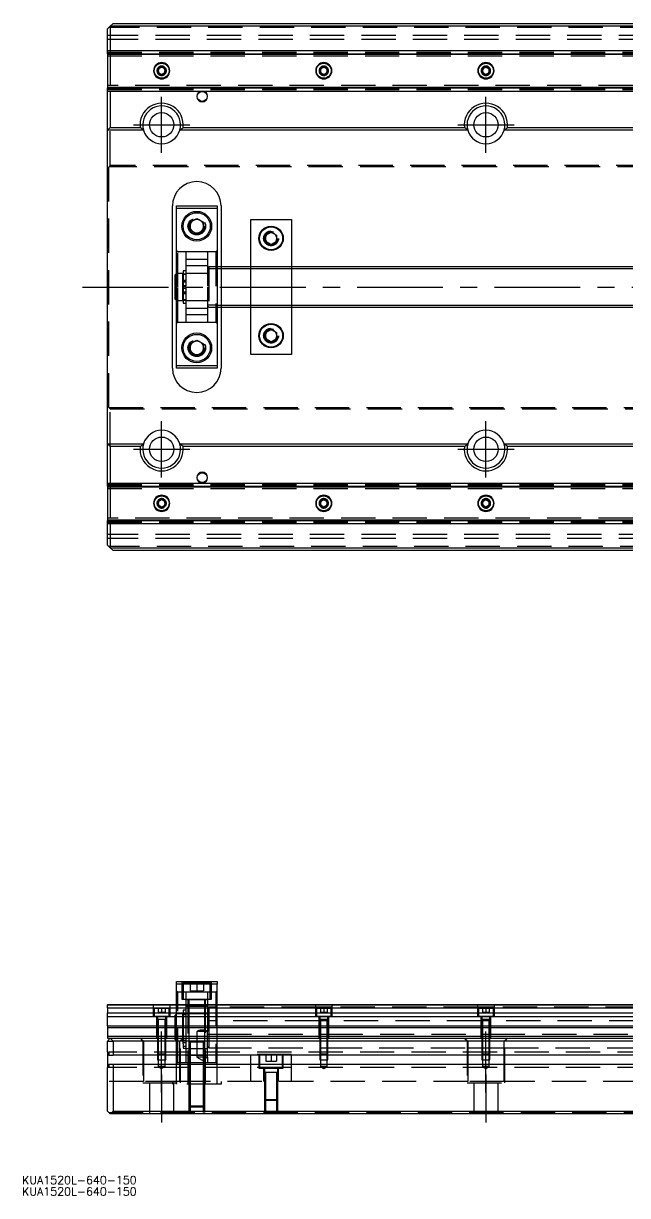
# Model space of a CAD drawing. Extents: x -31 to 893, y -336 to 113.
# Drawn here: x -31.1 to 192.4, y -336 to 97.5 of the extents above; entities that cross this region are included whole.
import ezdxf

# ---------------------------------------------------------------- set-up
doc = ezdxf.new("R2010")
doc.units = 0
doc.linetypes.add('CENTER', pattern=[50.8, 31.75, -6.35, 6.35, -6.35])
doc.linetypes.add('DASHED', pattern=[19.05, 12.7, -6.35])
doc.layers.get('0').update_dxf_attribs({"linetype": 'CONTINUOUS'})
doc.layers.add('CENTER', color=1, linetype='CENTER')
doc.styles.get("Standard").update_dxf_attribs({"font": 'txt.shx', "height": 3, "bigfont": 'bigfont.shx'})

# ---------------------------------------------------------------- blocks, each defined once
blk = doc.blocks.new('*U2')
at = {"color": 7, "linetype": 'CONTINUOUS'}
blk.add_text('KUA1520L-640-150', height=3, dxfattribs=at).set_placement((-31.66, -331.83))
blk = doc.blocks.new('*U3')
at = {"color": 7, "linetype": 'CONTINUOUS'}
blk.add_text('KUA1520L-640-150', height=3, dxfattribs=at).set_placement((-31.66, -336.05))

msp = doc.modelspace()

# ---------------------------------------------------------------- linework, layer by layer
at = {"color": 7, "linetype": 'CONTINUOUS'}
for p, q in [((1, 96.5), (0, 95.5)), ((0, 87.5), (0, 95.5)), ((2, 97.5), (1, 96.5)), ((1, 96.5), (1, 87.5)), ((245, 96.5), (1, 96.5)), ((2, 97.5), (245, 97.5)), ((0, 86.32), (0, 87.5)), ((0, 87.5), (245, 87.5)), ((0, 86.32), (0, 86.1)), ((0, 86.32), (245, 86.32)), ((0, 86.1), (0, 73.9)), ((0, 86.1), (245, 86.1)), ((18.75, 80.72), (20, 81.44)), ((18.75, 79.28), (18.75, 80.72)), ((20, 78.56), (18.75, 79.28)), ((20, 81.44), (21.25, 80.72)), ((21.25, 79.28), (20, 78.56)), ((21.25, 80.72), (21.25, 79.28)), ((78.75, 80.72), (80, 81.44)), ((78.75, 79.28), (78.75, 80.72)), ((80, 78.56), (78.75, 79.28)), ((80, 81.44), (81.25, 80.72)), ((81.25, 79.28), (80, 78.56)), ((81.25, 80.72), (81.25, 79.28)), ((138.75, 80.72), (140, 81.44)), ((138.75, 79.28), (138.75, 80.72)), ((140, 78.56), (138.75, 79.28)), ((140, 81.44), (141.25, 80.72)), ((141.25, 79.28), (140, 78.56)), ((141.25, 80.72), (141.25, 79.28)), ((0, 73.9), (245, 73.9)), ((0, 73.9), (0, 73.68)), ((0, 72.5), (0, 73.68)), ((0, 73.68), (245, 73.68)), ((0, 58), (0, 72.5)), ((0, 72.5), (245, 72.5)), ((1, 72.5), (1, 59)), ((0, 58), (1, 59)), ((0, -58), (0, 58)), ((13.29, 58), (0, 58)), ((1, 59), (12.06, 59)), ((13.29, 58), (12.06, 59)), ((26.71, 58), (27.94, 59)), ((133.29, 58), (26.71, 58)), ((27.94, 59), (132.06, 59)), ((133.29, 58), (132.06, 59)), ((146.71, 58), (147.94, 59)), ((245, 58), (146.71, 58)), ((147.94, 59), (245, 59)), ((24, -30), (24, 30)), ((25.5, 29), (25.5, 30)), ((25.5, 30), (40.5, 30)), ((40.5, 29), (25.5, 29)), ((25.5, -29), (25.5, 29)), ((40.5, 30), (40.5, 29)), ((40.5, 29), (40.5, -29)), ((42, 30), (42, 7.5)), ((30.5, 23.94), (33, 25.39)), ((30.5, 21.06), (30.5, 23.94)), ((33, 25.39), (35.5, 23.94)), ((35.5, 23.94), (35.5, 21.06)), ((53, 7.5), (53, 25)), ((53, 25), (68, 25)), ((68, 25), (68, 7.5)), ((33, 19.61), (30.5, 21.06)), ((35.5, 21.06), (33, 19.61)), ((58.5, 19.15), (60.5, 20.31)), ((58.5, 16.85), (58.5, 19.15)), ((60.5, 20.31), (62.5, 19.15)), ((62.5, 19.15), (62.5, 16.85)), ((60.5, 15.69), (58.5, 16.85)), ((62.5, 16.85), (60.5, 15.69)), ((25.5, 5), (25, 4.5)), ((25, -4.5), (25, 4.5)), ((245, 7.5), (40.5, 7.5)), ((25, -4.5), (25.5, -5)), ((40.5, -7.5), (245, -7.5)), ((42, -7.5), (42, -30)), ((53, -25), (53, -7.5)), ((68, -7.5), (68, -25)), ((58.5, -16.85), (60.5, -15.69)), ((58.5, -19.15), (58.5, -16.85)), ((60.5, -15.69), (62.5, -16.85)), ((62.5, -16.85), (62.5, -19.15)), ((30.5, -21.06), (33, -19.61)), ((30.5, -23.94), (30.5, -21.06)), ((33, -19.61), (35.5, -21.06)), ((35.5, -21.06), (35.5, -23.94)), ((60.5, -20.31), (58.5, -19.15)), ((62.5, -19.15), (60.5, -20.31)), ((33, -25.39), (30.5, -23.94)), ((35.5, -23.94), (33, -25.39)), ((68, -25), (53, -25)), ((25.5, -30), (25.5, -29)), ((25.5, -29), (40.5, -29)), ((40.5, -30), (25.5, -30)), ((40.5, -29), (40.5, -30)), ((0, -72.5), (0, -58)), ((0, -58), (13.29, -58)), ((1, -59), (0, -58)), ((12.06, -59), (1, -59)), ((1, -59), (1, -72.5)), ((12.06, -59), (13.29, -58)), ((26.71, -58), (133.29, -58)), ((27.94, -59), (26.71, -58)), ((132.06, -59), (27.94, -59)), ((132.06, -59), (133.29, -58)), ((146.71, -58), (245, -58)), ((147.94, -59), (146.71, -58)), ((245, -59), (147.94, -59)), ((0, -73.68), (0, -72.5)), ((0, -72.5), (245, -72.5)), ((0, -73.68), (0, -73.9)), ((0, -73.68), (245, -73.68)), ((0, -73.9), (245, -73.9)), ((0, -73.9), (0, -86.1)), ((18.75, -79.28), (20, -78.56)), ((18.75, -80.72), (18.75, -79.28)), ((20, -81.44), (18.75, -80.72)), ((20, -78.56), (21.25, -79.28)), ((21.25, -80.72), (20, -81.44)), ((21.25, -79.28), (21.25, -80.72)), ((78.75, -79.28), (80, -78.56)), ((78.75, -80.72), (78.75, -79.28)), ((80, -81.44), (78.75, -80.72)), ((80, -78.56), (81.25, -79.28)), ((81.25, -80.72), (80, -81.44)), ((81.25, -79.28), (81.25, -80.72)), ((138.75, -79.28), (140, -78.56)), ((138.75, -80.72), (138.75, -79.28)), ((140, -81.44), (138.75, -80.72)), ((140, -78.56), (141.25, -79.28)), ((141.25, -80.72), (140, -81.44)), ((141.25, -79.28), (141.25, -80.72)), ((0, -86.1), (0, -86.32)), ((0, -86.1), (245, -86.1)), ((0, -87.5), (0, -86.32)), ((0, -86.32), (245, -86.32)), ((0, -95.5), (0, -87.5)), ((0, -87.5), (245, -87.5)), ((1, -87.5), (1, -96.5)), ((0, -95.5), (1, -96.5)), ((1, -96.5), (2, -97.5)), ((1, -96.5), (245, -96.5)), ((245, -97.5), (2, -97.5)), ((25.5, -257.87), (25.5, -256.87)), ((25.5, -256.87), (40.5, -256.87)), ((25.5, -265.37), (25.5, -257.87)), ((40.5, -257.87), (25.5, -257.87)), ((40.5, -256.87), (40.5, -257.87)), ((40.5, -265.37), (40.5, -257.87)), ((0, -265.37), (0, -265.5)), ((0, -265.37), (251.5, -265.37)), ((0, -265.5), (251.5, -265.5)), ((0, -266.59), (0, -265.5)), ((0, -266.59), (0, -268.46)), ((0, -266.59), (251.5, -266.59)), ((0, -268.46), (251.5, -268.46)), ((0, -269.81), (0, -268.46)), ((0, -273.29), (0, -269.81)), ((0, -269.81), (251.5, -269.81)), ((0, -273.29), (0, -273.87)), ((0, -273.29), (251.5, -273.29)), ((0, -273.87), (0, -277.07)), ((0, -273.87), (251.5, -273.87)), ((0, -277.07), (640, -277.07)), ((0, -277.07), (0, -277.87)), ((0, -278.88), (1, -277.87)), ((0, -277.87), (1, -277.87)), ((0, -283.02), (0, -278.88)), ((1, -277.87), (639, -277.87)), ((1, -277.87), (2, -278.88)), ((638, -278.88), (2, -278.88)), ((2, -278.88), (2, -284.17)), ((0, -283.02), (0, -284.17)), ((0, -283.02), (0.5, -283.02)), ((0, -284.17), (0, -287.57)), ((0.5, -284.17), (0, -284.17)), ((0.5, -283.02), (0.5, -284.17)), ((0.5, -284.17), (2, -284.17)), ((638, -284.17), (2, -284.17)), ((0, -287.57), (0, -288.72)), ((0, -287.57), (0.5, -287.57)), ((0.5, -288.72), (0, -288.72)), ((0, -304.87), (0, -288.72)), ((2, -287.57), (0.5, -287.57)), ((0.5, -287.57), (0.5, -288.72)), ((638, -287.57), (2, -287.57)), ((2, -287.57), (2, -304.87)), ((1, -305.87), (0, -304.87)), ((2, -304.87), (1, -305.87)), ((639, -305.87), (1, -305.87)), ((2, -304.87), (638, -304.87))]:
    msp.add_line(p, q, dxfattribs=at)
at = {"color": 3, "linetype": 'DASHED'}
for p, q in [((259.5, 96), (0.5, 96)), ((640, 93), (0, 93)), ((640, 91.5), (0, 91.5)), ((0, 86.91), (245, 86.91)), ((1, 87.5), (1, 72.5)), ((0, 86.7), (640, 86.7)), ((0, 86.26), (251.5, 86.26)), ((0, 85.5), (251.5, 85.5)), ((21.48, 80.26), (21.5, 80)), ((78.5, 80), (78.52, 80.22)), ((138.5, 80), (138.52, 80.22)), ((251.5, 74.5), (0, 74.5)), ((0, 73.74), (251.5, 73.74)), ((0, 73.3), (640, 73.3)), ((0, 73.09), (245, 73.09)), ((1, 45), (1, 59)), ((1, 45), (0.5, 44.5)), ((639.5, 44.5), (0.5, 44.5)), ((0.5, -44.5), (0.5, 44.5)), ((639, 45), (1, 45)), ((30, 22.5), (30.02, 22.85)), ((58, 18), (58.02, 18.3)), ((26, 13), (25.5, 13.5)), ((40.5, 13.5), (40, 13)), ((29, 13), (26, 13)), ((26, 0), (26, 13)), ((37, 13), (29, 13)), ((29, 13), (29, 0)), ((37, 10.2), (29, 10.2)), ((40, 13), (37, 13)), ((37, 13), (37, 0)), ((40, 13), (40, -13)), ((27.85, 5), (25.5, 5)), ((27.85, -5), (27.85, 5)), ((28, 4.8), (27.85, 4.8)), ((29, 6), (28, 6)), ((28, 6), (28, -6)), ((29, 4.8), (28, 4.8)), ((29, 4.65), (28, 4.65)), ((37, 7.8), (29, 7.8)), ((36.7, 5), (29, 5)), ((37, 5), (36.7, 5)), ((37.5, 7.5), (37, 7)), ((40.5, 6.75), (37, 6.75)), ((40.5, 7.5), (37.5, 7.5)), ((37.5, 7.5), (37.5, -7.5)), ((42, 7.5), (42, 2.5)), ((53, 2.5), (53, 7.5)), ((68, 7.5), (68, 2.5)), ((26, -13), (26, 0)), ((29, 2.4), (28, 2.4)), ((28, 2.34), (29, 2.34)), ((29, 1.8), (28, 1.8)), ((28, 0.6), (29, 0.6)), ((28, 0.3), (29, 0.3)), ((29, 0), (29, -13)), ((37, 0), (37, -13)), ((42, 2.5), (42, -2.5)), ((53, -2.5), (53, 2.5)), ((68, 2.5), (68, -2.5)), ((28, -0.3), (29, -0.3)), ((29, -0.6), (28, -0.6)), ((28, -1.8), (29, -1.8)), ((29, -2.34), (28, -2.34)), ((28, -2.4), (29, -2.4)), ((42, -2.5), (42, -7.5)), ((53, -7.5), (53, -2.5)), ((68, -2.5), (68, -7.5)), ((25.5, -5), (27.85, -5)), ((27.85, -4.8), (28, -4.8)), ((28, -4.65), (29, -4.65)), ((28, -4.8), (29, -4.8)), ((28, -6), (29, -6)), ((29, -5), (36.7, -5)), ((29, -7.8), (37, -7.8)), ((36.7, -5), (37, -5)), ((40.5, -6.75), (37, -6.75)), ((37, -7), (37.5, -7.5)), ((37.5, -7.5), (40.5, -7.5)), ((25.5, -13.5), (26, -13)), ((26, -13), (29, -13)), ((29, -10.2), (37, -10.2)), ((29, -13), (37, -13)), ((37, -13), (40, -13)), ((40, -13), (40.5, -13.5)), ((58, -18), (58.02, -17.7)), ((30, -22.5), (30.02, -22.15)), ((0.5, -44.5), (1, -45)), ((0.5, -44.5), (639.5, -44.5)), ((1, -59), (1, -45)), ((1, -45), (639, -45)), ((0, -73.09), (245, -73.09)), ((0, -73.3), (640, -73.3)), ((1, -72.5), (1, -87.5)), ((0, -73.74), (251.5, -73.74)), ((0, -74.5), (251.5, -74.5)), ((21.48, -79.74), (21.5, -80)), ((78.5, -80), (78.52, -79.75)), ((138.5, -80), (138.52, -79.75)), ((251.5, -85.5), (0, -85.5)), ((0, -86.26), (251.5, -86.26)), ((0, -86.7), (640, -86.7)), ((0, -86.91), (245, -86.91)), ((640, -91.5), (0, -91.5)), ((640, -93), (0, -93)), ((259.5, -96), (0.5, -96)), ((27.5, -256.87), (27.5, -263.37)), ((28, -257.37), (28, -263.37)), ((38, -257.37), (28, -257.37)), ((30.5, -257.37), (30.5, -260.37)), ((33, -257.37), (33, -260.37)), ((35.5, -257.37), (35.5, -260.37)), ((38, -263.37), (38, -257.37)), ((38.5, -263.37), (38.5, -256.87)), ((26, -260.87), (25.5, -260.37)), ((29, -260.87), (26, -260.87)), ((26, -286.87), (26, -260.87)), ((27.5, -263.37), (38.5, -263.37)), ((37, -260.87), (29, -260.87)), ((29, -260.87), (29, -263.37)), ((29, -263.37), (29, -265.37)), ((37, -263.67), (29, -263.67)), ((29.75, -263.37), (29.75, -294.87)), ((30, -263.37), (30, -265.37)), ((30.5, -260.37), (33, -260.37)), ((33, -260.37), (35.5, -260.37)), ((36, -265.37), (36, -263.37)), ((36.25, -294.87), (36.25, -263.37)), ((40, -260.87), (37, -260.87)), ((37, -260.87), (37, -263.37)), ((37, -263.37), (37, -265.37)), ((40.5, -260.37), (40, -260.87)), ((40, -260.87), (40, -286.87)), ((17, -269.87), (17, -265.37)), ((17.25, -266.87), (17.25, -269.87)), ((22.75, -266.87), (17.25, -266.87)), ((18.75, -266.87), (18.75, -268.17)), ((18.75, -268.17), (20, -268.17)), ((20, -266.87), (20, -268.17)), ((20, -268.17), (21.25, -268.17)), ((21.25, -266.87), (21.25, -268.17)), ((22.75, -269.87), (22.75, -266.87)), ((23, -265.37), (23, -269.87)), ((25.5, -277.87), (25.5, -265.37)), ((29, -267.42), (28, -267.42)), ((28, -267.42), (28, -277.87)), ((29, -265.37), (29, -277.87)), ((30, -266.07), (29, -266.07)), ((30, -265.37), (30, -277.87)), ((36, -266.07), (30, -266.07)), ((36, -274.99), (36, -265.37)), ((37, -266.07), (36, -266.07)), ((37, -265.37), (37, -275.37)), ((37.5, -266.37), (37, -266.87)), ((40.5, -266.37), (37.5, -266.37)), ((37.5, -266.37), (37.5, -273.87)), ((40.5, -277.87), (40.5, -265.37)), ((77, -266.37), (40.5, -266.37)), ((77, -269.87), (77, -265.37)), ((83, -266.37), (77, -266.37)), ((77.25, -266.87), (77.25, -269.87)), ((82.75, -266.87), (77.25, -266.87)), ((78.75, -266.87), (78.75, -268.17)), ((78.75, -268.17), (80, -268.17)), ((80, -266.87), (80, -268.17)), ((80, -268.17), (81.25, -268.17)), ((81.25, -266.87), (81.25, -268.17)), ((82.75, -269.87), (82.75, -266.87)), ((83, -265.37), (83, -269.87)), ((137, -266.37), (83, -266.37)), ((137, -269.87), (137, -265.37)), ((143, -266.37), (137, -266.37)), ((137.25, -266.87), (137.25, -269.87)), ((142.75, -266.87), (137.25, -266.87)), ((138.75, -266.87), (138.75, -268.17)), ((138.75, -268.17), (140, -268.17)), ((140, -266.87), (140, -268.17)), ((140, -268.17), (141.25, -268.17)), ((141.25, -266.87), (141.25, -268.17)), ((142.75, -269.87), (142.75, -266.87)), ((143, -265.37), (143, -269.87)), ((197, -266.37), (143, -266.37)), ((23, -269.87), (17, -269.87)), ((18.25, -277.87), (18.25, -269.87)), ((18.5, -269.87), (18.5, -270.87)), ((18.5, -270.87), (18.5, -277.87)), ((18.5, -270.87), (18.5, -270.87)), ((18.5, -270.87), (18.5, -270.88)), ((20, -270.87), (18.5, -270.87)), ((18.75, -270.87), (18.75, -277.87)), ((21.5, -270.87), (20, -270.87)), ((21.25, -277.87), (21.25, -270.87)), ((21.5, -270.87), (21.5, -269.87)), ((21.5, -270.87), (21.5, -270.87)), ((21.5, -277.87), (21.5, -270.87)), ((21.5, -270.88), (21.5, -270.87)), ((21.75, -269.87), (21.75, -277.87)), ((25.5, -268.87), (25, -269.37)), ((25, -273.87), (25, -269.37)), ((27.85, -268.87), (25.5, -268.87)), ((27.85, -273.87), (27.85, -268.87)), ((28, -269.07), (27.85, -269.07)), ((29, -269.07), (28, -269.07)), ((29, -269.22), (28, -269.22)), ((30, -268.87), (29, -268.87)), ((36, -268.87), (30, -268.87)), ((36.7, -268.87), (36, -268.87)), ((37, -268.87), (36.7, -268.87)), ((40.5, -271.37), (37, -271.37)), ((78.25, -271.37), (40.5, -271.37)), ((83, -269.87), (77, -269.87)), ((78.25, -277.87), (78.25, -269.87)), ((78.5, -271.37), (78.25, -271.37)), ((78.5, -269.87), (78.5, -270.87)), ((80, -270.87), (78.5, -270.87)), ((78.5, -270.87), (78.5, -270.88)), ((78.5, -270.87), (78.5, -277.87)), ((78.5, -270.87), (78.5, -270.87)), ((81.5, -270.87), (78.5, -270.87)), ((78.75, -271.37), (78.5, -271.37)), ((78.75, -270.87), (78.75, -277.87)), ((81.25, -271.37), (78.75, -271.37)), ((81.5, -270.87), (80, -270.87)), ((81.25, -277.87), (81.25, -270.87)), ((81.5, -271.37), (81.25, -271.37)), ((81.5, -270.87), (81.5, -269.87)), ((81.5, -270.88), (81.5, -270.87)), ((81.5, -270.87), (81.5, -270.87)), ((81.5, -277.87), (81.5, -270.87)), ((81.75, -271.37), (81.5, -271.37)), ((81.75, -269.87), (81.75, -277.87)), ((138.25, -271.37), (81.75, -271.37)), ((143, -269.87), (137, -269.87)), ((138.25, -277.87), (138.25, -269.87)), ((138.5, -271.37), (138.25, -271.37)), ((138.5, -269.87), (138.5, -270.87)), ((138.5, -270.87), (138.5, -277.87)), ((138.5, -270.87), (138.5, -270.87)), ((138.5, -270.87), (138.5, -270.88)), ((140, -270.87), (138.5, -270.87)), ((138.75, -271.37), (138.5, -271.37)), ((138.75, -270.87), (138.75, -277.87)), ((141.25, -271.37), (138.75, -271.37)), ((141.5, -270.87), (140, -270.87)), ((141.25, -277.87), (141.25, -270.87)), ((141.5, -271.37), (141.25, -271.37)), ((141.5, -270.87), (141.5, -269.87)), ((141.5, -270.87), (141.5, -270.87)), ((141.5, -277.87), (141.5, -270.87)), ((141.5, -270.88), (141.5, -270.87)), ((141.75, -271.37), (141.5, -271.37)), ((141.75, -269.87), (141.75, -277.87)), ((198.25, -271.37), (141.75, -271.37)), ((0, -273.87), (251.5, -273.87)), ((25, -277.87), (25, -273.87)), ((27.85, -277.9), (27.85, -273.87)), ((33, -275.37), (33, -277.87)), ((37, -275.37), (33, -275.37)), ((35.06, -274.87), (34.94, -274.87)), ((36, -277.87), (36, -274.99)), ((37, -277.87), (37, -275.37)), ((37, -276.37), (40.5, -276.37)), ((37.5, -273.87), (37.5, -277.87)), ((40.5, -276.37), (78.25, -276.37)), ((78.25, -276.37), (78.5, -276.37)), ((78.5, -276.37), (78.75, -276.37)), ((78.75, -276.37), (81.25, -276.37)), ((81.25, -276.37), (81.5, -276.37)), ((81.5, -276.37), (81.75, -276.37)), ((81.75, -276.37), (138.25, -276.37)), ((138.25, -276.37), (138.5, -276.37)), ((138.5, -276.37), (138.75, -276.37)), ((138.75, -276.37), (141.25, -276.37)), ((141.25, -276.37), (141.5, -276.37)), ((141.5, -276.37), (141.75, -276.37)), ((141.75, -276.37), (198.25, -276.37)), ((0, -278.88), (2, -278.88)), ((12, -277.87), (13, -278.88)), ((12.06, -277.87), (13.29, -278.88)), ((13, -278.88), (13, -294.37)), ((13.29, -278.88), (13.29, -284.17)), ((18.5, -277.87), (18.5, -283.63)), ((18.5, -277.87), (18.5, -283.63)), ((18.75, -277.87), (18.75, -283.88)), ((21.25, -283.88), (21.25, -277.87)), ((21.5, -283.63), (21.5, -277.87)), ((21.5, -283.63), (21.5, -277.87)), ((25, -278.37), (25, -277.87)), ((25, -278.37), (25.5, -278.88)), ((25.5, -284.17), (25.5, -277.87)), ((27.94, -277.87), (26.71, -278.88)), ((26.71, -284.17), (26.71, -278.88)), ((27, -278.88), (28, -277.87)), ((27, -294.37), (27, -278.88)), ((27.85, -278.88), (27.85, -277.9)), ((27.85, -278.67), (28, -278.67)), ((28, -277.87), (28, -278.65)), ((28, -278.52), (29, -278.52)), ((28, -278.52), (29, -278.52)), ((28, -279.95), (28, -278.65)), ((28, -278.67), (29, -278.67)), ((29, -279.61), (28, -279.61)), ((28, -279.95), (28, -281.39)), ((28, -280.81), (29, -280.81)), ((28, -281.39), (28, -281.52)), ((28, -281.52), (29, -281.52)), ((29, -277.87), (29, -284.17)), ((29, -281.67), (30, -281.67)), ((30, -277.87), (30, -279.37)), ((30, -279.37), (30, -284.17)), ((30, -279.37), (30, -279.37)), ((30, -279.37), (30, -279.38)), ((33, -279.37), (30, -279.37)), ((30, -281.67), (30.5, -281.67)), ((30.5, -279.37), (30.5, -284.17)), ((30.5, -281.67), (33, -281.67)), ((33, -277.87), (33, -284.17)), ((36, -279.37), (33, -279.37)), ((33, -281.67), (35.5, -281.67)), ((35.5, -284.17), (35.5, -279.37)), ((35.5, -281.67), (36, -281.67)), ((36, -279.37), (36, -277.87)), ((36, -279.37), (36, -279.37)), ((36, -284.17), (36, -279.37)), ((36, -279.38), (36, -279.37)), ((36, -281.67), (37, -281.67)), ((37, -284.17), (37, -277.87)), ((37, -280.87), (37.5, -281.37)), ((37.5, -277.87), (37.5, -281.37)), ((37.5, -281.37), (40.5, -281.37)), ((40.5, -284.17), (40.5, -277.87)), ((40.5, -281.37), (78.5, -281.37)), ((78.5, -277.87), (78.5, -283.63)), ((78.5, -277.87), (78.5, -283.63)), ((78.5, -281.37), (78.75, -281.37)), ((78.75, -277.87), (78.75, -283.88)), ((78.75, -281.37), (81.25, -281.37)), ((81.25, -283.88), (81.25, -277.87)), ((81.25, -281.37), (81.5, -281.37)), ((81.5, -283.63), (81.5, -277.87)), ((81.5, -283.63), (81.5, -277.87)), ((81.5, -281.37), (133.29, -281.37)), ((132, -277.87), (133, -278.88)), ((132.06, -277.87), (133.29, -278.88)), ((133, -278.88), (133, -294.37)), ((133.29, -278.88), (133.29, -284.17)), ((133.29, -281.37), (138.5, -281.37)), ((138.5, -277.87), (138.5, -283.63)), ((138.5, -277.87), (138.5, -283.63)), ((138.5, -281.37), (138.75, -281.37)), ((138.75, -277.87), (138.75, -283.88)), ((138.75, -281.37), (141.25, -281.37)), ((141.25, -283.88), (141.25, -277.87)), ((141.25, -281.37), (141.5, -281.37)), ((141.5, -283.63), (141.5, -277.87)), ((141.5, -283.63), (141.5, -277.87)), ((141.5, -281.37), (146.71, -281.37)), ((147.94, -277.87), (146.71, -278.88)), ((146.71, -284.17), (146.71, -278.88)), ((146.71, -281.37), (198.5, -281.37)), ((147, -278.88), (148, -277.87)), ((147, -294.37), (147, -278.88)), ((639.5, -283.02), (0.5, -283.02)), ((13.29, -284.17), (13.29, -287.57)), ((18.5, -283.63), (18.75, -283.88)), ((18.5, -283.63), (21.5, -283.63)), ((18.5, -283.63), (18.5, -284.17)), ((18.5, -284.17), (18.5, -285.87)), ((18.5, -285.87), (21.5, -285.87)), ((21.25, -283.88), (18.75, -283.88)), ((18.75, -283.88), (18.75, -285.87)), ((18.75, -285.87), (18.75, -288.37)), ((21.25, -283.88), (21.5, -283.63)), ((21.25, -285.87), (21.25, -283.88)), ((21.25, -288.37), (21.25, -285.87)), ((21.5, -284.17), (21.5, -283.63)), ((21.5, -285.87), (21.5, -284.17)), ((25.5, -287.57), (25.5, -284.17)), ((26.71, -287.57), (26.71, -284.17)), ((29, -284.07), (37, -284.07)), ((29, -284.17), (29, -286.87)), ((30, -284.17), (30, -287.57)), ((30.5, -284.17), (30.5, -287.57)), ((33, -284.17), (33, -284.24)), ((33, -284.24), (33, -284.87)), ((33, -284.24), (33.17, -284.87)), ((37, -284.24), (33, -284.24)), ((33, -284.87), (35, -286.03)), ((37, -284.87), (33, -284.87)), ((35, -286.03), (37, -284.87)), ((35.5, -284.87), (35.5, -284.17)), ((35.5, -287.57), (35.5, -284.87)), ((36, -284.87), (36, -284.17)), ((36, -287.57), (36, -284.87)), ((36.83, -284.87), (37, -284.24)), ((37, -284.24), (37, -284.17)), ((37, -284.87), (37, -284.24)), ((37, -284.87), (37, -286.87)), ((40.5, -287.57), (40.5, -284.17)), ((53, -284.17), (53, -283.88)), ((68, -283.88), (53, -283.88)), ((53, -287.57), (53, -284.17)), ((56, -283.88), (56, -288.87)), ((56.25, -283.88), (56.25, -284.17)), ((56.25, -284.17), (56.25, -287.57)), ((58.5, -283.88), (58.5, -286.37)), ((60.5, -283.88), (60.5, -286.37)), ((62.5, -283.88), (62.5, -286.37)), ((64.75, -284.17), (64.75, -283.88)), ((64.75, -287.57), (64.75, -284.17)), ((65, -288.87), (65, -283.88)), ((68, -284.17), (68, -283.88)), ((68, -287.57), (68, -284.17)), ((78.5, -283.63), (78.75, -283.88)), ((78.5, -283.63), (81.5, -283.63)), ((78.5, -283.63), (78.5, -284.17)), ((78.5, -284.17), (78.5, -285.87)), ((78.5, -285.87), (81.5, -285.87)), ((81.25, -283.88), (78.75, -283.88)), ((78.75, -283.88), (78.75, -285.87)), ((78.75, -285.87), (78.75, -288.37)), ((81.25, -283.88), (81.5, -283.63)), ((81.25, -285.87), (81.25, -283.88)), ((81.25, -288.37), (81.25, -285.87)), ((81.5, -284.17), (81.5, -283.63)), ((81.5, -285.87), (81.5, -284.17)), ((133.29, -284.17), (133.29, -287.57)), ((138.5, -283.63), (138.75, -283.88)), ((138.5, -283.63), (141.5, -283.63)), ((138.5, -283.63), (138.5, -284.17)), ((138.5, -284.17), (138.5, -285.87)), ((138.5, -285.87), (141.5, -285.87)), ((141.25, -283.88), (138.75, -283.88)), ((138.75, -283.88), (138.75, -285.87)), ((138.75, -285.87), (138.75, -288.37)), ((141.25, -283.88), (141.5, -283.63)), ((141.25, -285.87), (141.25, -283.88)), ((141.25, -288.37), (141.25, -285.87)), ((141.5, -284.17), (141.5, -283.63)), ((141.5, -285.87), (141.5, -284.17)), ((146.71, -287.57), (146.71, -284.17)), ((639.5, -288.72), (0.5, -288.72)), ((13.29, -287.57), (13.29, -293.87)), ((18.75, -288.37), (20, -289.1)), ((21.25, -288.37), (18.75, -288.37)), ((20, -289.1), (21.25, -288.37)), ((25.5, -287.37), (26, -286.87)), ((25.5, -293.87), (25.5, -287.57)), ((26, -286.87), (29, -286.87)), ((26.71, -293.87), (26.71, -287.57)), ((29, -286.87), (30, -286.87)), ((30, -286.87), (30.5, -286.87)), ((30, -287.57), (30, -294.87)), ((30.5, -286.87), (35.5, -286.87)), ((30.5, -287.57), (30.5, -294.87)), ((35.5, -286.87), (36, -286.87)), ((35.5, -294.87), (35.5, -287.57)), ((36, -286.87), (37, -286.87)), ((36, -294.87), (36, -287.57)), ((37, -286.87), (40, -286.87)), ((40, -286.87), (40.5, -287.37)), ((40.5, -294.87), (40.5, -287.57)), ((53, -293.87), (53, -287.57)), ((56, -288.87), (65, -288.87)), ((56.25, -287.57), (56.25, -288.87)), ((57.75, -288.87), (57.75, -293.87)), ((58, -288.87), (58, -290.47)), ((63, -290.47), (58, -290.47)), ((63, -290.47), (58, -290.47)), ((58, -290.47), (58, -290.48)), ((58, -290.47), (58, -293.87)), ((58, -290.47), (58, -290.47)), ((58.4, -290.47), (58.4, -293.87)), ((58.5, -286.37), (60.5, -286.37)), ((60.5, -286.37), (62.5, -286.37)), ((62.6, -293.87), (62.6, -290.47)), ((63, -290.47), (63, -288.87)), ((63, -290.48), (63, -290.47)), ((63, -290.47), (63, -290.47)), ((63, -293.87), (63, -290.47)), ((63.25, -293.87), (63.25, -288.87)), ((64.75, -288.87), (64.75, -287.57)), ((68, -293.87), (68, -287.57)), ((78.75, -288.37), (80, -289.1)), ((81.25, -288.37), (78.75, -288.37)), ((80, -289.1), (81.25, -288.37)), ((133.29, -287.57), (133.29, -293.87)), ((138.75, -288.37), (140, -289.1)), ((141.25, -288.37), (138.75, -288.37)), ((140, -289.1), (141.25, -288.37)), ((146.71, -293.87), (146.71, -287.57)), ((13.29, -293.87), (0, -293.87)), ((13, -294.37), (27, -294.37)), ((26.71, -293.87), (13.29, -293.87)), ((15.5, -294.37), (15.5, -305.87)), ((24, -293.87), (24, -294.87)), ((24.5, -305.87), (24.5, -294.37)), ((25.5, -294.87), (25.5, -293.87)), ((133.29, -293.87), (26.71, -293.87)), ((42, -293.87), (42, -294.87)), ((58, -293.87), (58, -300.48)), ((58, -293.87), (58, -300.48)), ((58.4, -293.87), (58.4, -300.88)), ((62.6, -300.88), (62.6, -293.87)), ((63, -300.48), (63, -293.87)), ((63, -300.48), (63, -293.87)), ((133, -294.37), (147, -294.37)), ((146.71, -293.87), (133.29, -293.87)), ((135.5, -294.37), (135.5, -305.87)), ((144.5, -305.87), (144.5, -294.37)), ((253.29, -293.87), (146.71, -293.87)), ((42, -294.87), (24, -294.87)), ((30, -294.87), (30, -302.88)), ((30, -294.87), (30, -302.88)), ((30.5, -294.87), (30.5, -303.38)), ((35.5, -303.38), (35.5, -294.87)), ((36, -302.88), (36, -294.87)), ((36, -302.88), (36, -294.87)), ((30, -302.88), (30.5, -303.38)), ((30, -302.88), (36, -302.88)), ((30, -302.88), (30, -305.37)), ((35.5, -303.38), (30.5, -303.38)), ((30.5, -303.38), (30.5, -305.37)), ((35.5, -303.38), (36, -302.88)), ((35.5, -305.37), (35.5, -303.38)), ((36, -305.37), (36, -302.88)), ((58, -300.48), (58.4, -300.88)), ((58, -300.48), (63, -300.48)), ((58, -300.48), (58, -305.37)), ((62.6, -300.88), (58.4, -300.88)), ((58.4, -300.88), (58.4, -305.37)), ((62.6, -300.88), (63, -300.48)), ((62.6, -305.37), (62.6, -300.88)), ((63, -305.37), (63, -300.48)), ((0.5, -305.37), (639.5, -305.37))]:
    msp.add_line(p, q, dxfattribs=at)
at = {"color": 3, "linetype": 'CONTINUOUS'}
for p, q in [((245, 6.75), (40.5, 6.75)), ((40.5, -6.75), (245, -6.75))]:
    msp.add_line(p, q, dxfattribs=at)
at = {"color": 7, "linetype": 'CONTINUOUS'}
for centre, radius in [((20, 80), 2.75), ((80, 80), 2.75), ((140, 80), 2.75), ((20, 60), 4.5), ((140, 60), 4.5), ((33, 22.5), 5.5), ((33, 22.5), 5), ((60.5, 18), 4.5), ((60.5, 18), 4.25), ((33, -22.5), 5.5), ((60.5, -18), 4.5), ((60.5, -18), 4.25), ((33, -22.5), 5), ((20, -60), 4.5), ((140, -60), 4.5), ((20, -80), 2.75), ((80, -80), 2.75), ((140, -80), 2.75)]:
    msp.add_circle(centre, radius, dxfattribs=at)
at = {"color": 3, "linetype": 'DASHED'}
for centre, radius in [((20, 80), 1.5), ((80, 80), 1.5), ((140, 80), 1.5), ((33, 22.5), 3.25), ((33, 22.5), 3), ((60.5, 18), 2.75), ((60.5, 18), 2.5), ((60.5, -18), 2.75), ((60.5, -18), 2.5), ((33, -22.5), 3.25), ((33, -22.5), 3), ((20, -80), 1.5), ((80, -80), 1.5), ((140, -80), 1.5)]:
    msp.add_circle(centre, radius, dxfattribs=at)
at = {"color": 3, "linetype": 'CONTINUOUS'}
for centre in [(35, 70.5), (35, -70.5)]:
    msp.add_circle(centre, 1.83, dxfattribs=at)
at = {"color": 7, "linetype": 'CONTINUOUS'}
for centre, radius, start, end in [((20, 80), 3, 0, 180), ((80, 80), 3, 0, 180), ((140, 80), 3, 0, 180), ((20, 80), 3, 180, 0), ((80, 80), 3, 180, 0), ((140, 80), 3, 180, 0), ((35, 70.5), 2, 180, 90), ((35, 70.5), 2, 90, 180), ((20, 60), 8, 352.8192, 187.1808), ((20, 60), 7, 343.3985, 196.6015), ((140, 60), 8, 352.8192, 187.1808), ((140, 60), 7, 343.3985, 196.6015), ((20, 60), 7, 196.6015, 343.3985), ((140, 60), 7, 196.6015, 343.3985), ((33, 30), 9, 0, 180), ((33, -30), 9, 180, 0), ((20, -60), 7, 16.6015, 163.3985), ((140, -60), 7, 16.6015, 163.3985), ((20, -60), 8, 172.8192, 7.1808), ((20, -60), 7, 163.3985, 16.6015), ((140, -60), 8, 172.8192, 7.1808), ((140, -60), 7, 163.3985, 16.6015), ((35, -70.5), 2, 270, 180), ((35, -70.5), 2, 180, 270), ((20, -80), 3, 0, 180), ((80, -80), 3, 0, 180), ((140, -80), 3, 0, 180), ((20, -80), 3, 180, 0), ((80, -80), 3, 180, 0), ((140, -80), 3, 180, 0)]:
    msp.add_arc(centre, radius, start, end, dxfattribs=at)
at = {"color": 3, "linetype": 'DASHED'}
for centre, radius, start, end in [((20, 80), 1.75, 0, 180), ((20, 80), 1.75, 180, 0), ((20, 80), 1.25, 120, 180), ((20, 80), 1.25, 180, 240), ((20, 80), 1.25, 60, 120), ((20, 80), 1.25, 240, 300), ((20, 80), 1.25, 0, 60), ((20, 80), 1.25, 300, 0), ((80, 80), 1.75, 0, 180), ((80, 80), 1.75, 180, 0), ((80, 80), 1.25, 120, 180), ((80, 80), 1.25, 180, 240), ((80, 80), 1.25, 60, 120), ((80, 80), 1.25, 240, 300), ((80, 80), 1.25, 0, 60), ((80, 80), 1.25, 300, 0), ((140, 80), 1.75, 0, 180), ((140, 80), 1.75, 180, 0), ((140, 80), 1.25, 120, 180), ((140, 80), 1.25, 180, 240), ((140, 80), 1.25, 60, 120), ((140, 80), 1.25, 240, 300), ((140, 80), 1.25, 0, 60), ((140, 80), 1.25, 300, 0), ((33, 22.5), 2.5, 120, 180), ((33, 22.5), 2.5, 180, 240), ((33, 22.5), 2.5, 60, 120), ((33, 22.5), 2.5, 0, 60), ((33, 22.5), 2.5, 300, 0), ((33, 22.5), 2.5, 240, 300), ((60.5, 18), 2.1, 162.2472, 180), ((60.5, 18), 2.1, 180, 197.7528), ((60.5, 18), 2.1, 137.7528, 162.2472), ((60.5, 18), 2.1, 197.7528, 222.2472), ((60.5, 18), 2.1, 102.2472, 137.7528), ((60.5, 18), 2.1, 77.7528, 102.2472), ((60.5, 18), 2.1, 42.2472, 77.7528), ((60.5, 18), 2.1, 17.7528, 42.2472), ((60.5, 18), 2.1, 317.7528, 342.2472), ((60.5, 18), 2.1, 342.2472, 17.7528), ((60.5, 18), 2.1, 222.2472, 257.7528), ((60.5, 18), 2.1, 257.7528, 282.2472), ((60.5, 18), 2.1, 282.2472, 317.7528), ((36.7, 5.3), 0.3, 270, 360), ((36.7, -5.3), 0.3, 0, 90), ((60.5, -18), 2.1, 137.7528, 162.2472), ((60.5, -18), 2.1, 102.2472, 137.7528), ((60.5, -18), 2.1, 77.7528, 102.2472), ((60.5, -18), 2.1, 42.2472, 77.7528), ((60.5, -18), 2.1, 17.7528, 42.2472), ((33, -22.5), 2.5, 120, 180), ((33, -22.5), 2.5, 60, 120), ((33, -22.5), 2.5, 0, 60), ((60.5, -18), 2.1, 162.2472, 180), ((60.5, -18), 2.1, 180, 197.7528), ((60.5, -18), 2.1, 197.7528, 222.2472), ((60.5, -18), 2.1, 222.2472, 257.7528), ((60.5, -18), 2.1, 257.7528, 282.2472), ((60.5, -18), 2.1, 282.2472, 317.7528), ((60.5, -18), 2.1, 317.7528, 342.2472), ((60.5, -18), 2.1, 342.2472, 17.7528), ((33, -22.5), 2.5, 180, 240), ((33, -22.5), 2.5, 240, 300), ((33, -22.5), 2.5, 300, 0), ((20, -80), 1.75, 0, 180), ((20, -80), 1.75, 180, 0), ((20, -80), 1.25, 120, 180), ((20, -80), 1.25, 180, 240), ((20, -80), 1.25, 60, 120), ((20, -80), 1.25, 240, 300), ((20, -80), 1.25, 0, 60), ((20, -80), 1.25, 300, 0), ((80, -80), 1.75, 0, 180), ((80, -80), 1.75, 180, 0), ((80, -80), 1.25, 120, 180), ((80, -80), 1.25, 180, 240), ((80, -80), 1.25, 60, 120), ((80, -80), 1.25, 240, 300), ((80, -80), 1.25, 0, 60), ((80, -80), 1.25, 300, 0), ((140, -80), 1.75, 0, 180), ((140, -80), 1.75, 180, 0), ((140, -80), 1.25, 120, 180), ((140, -80), 1.25, 180, 240), ((140, -80), 1.25, 60, 120), ((140, -80), 1.25, 240, 300), ((140, -80), 1.25, 0, 60), ((140, -80), 1.25, 300, 0), ((36.7, -268.57), 0.3, 270, 360), ((34.94, -278.87), 4, 90, 118.9695), ((35.06, -278.87), 4, 61.0305, 90), ((36.7, -279.18), 0.3, 0, 90)]:
    msp.add_arc(centre, radius, start, end, dxfattribs=at)
at = {"layer": 'CENTER', "color": 1, "linetype": 'CENTER'}
for p, q in [((20, 49.6), (20, 70.4)), ((140, 49.6), (140, 70.4)), ((9.6, 60), (30.4, 60)), ((129.6, 60), (150.4, 60)), ((-9.25, 0), (692.18, 0)), ((20, -70.4), (20, -49.6)), ((140, -70.4), (140, -49.6)), ((9.6, -60), (30.4, -60)), ((129.6, -60), (150.4, -60)), ((20, -297.92), (20, -275.32)), ((140, -297.92), (140, -275.32)), ((20, -291.22), (20, -309.02)), ((140, -291.22), (140, -309.02))]:
    msp.add_line(p, q, dxfattribs=at)

# ---------------------------------------------------------------- block references
at = {"color": 7, "linetype": 'CONTINUOUS'}
for name in ['*U2', '*U3']:
    msp.add_blockref(name, (0, 0), dxfattribs=at)

doc.saveas('drawing.dxf')
